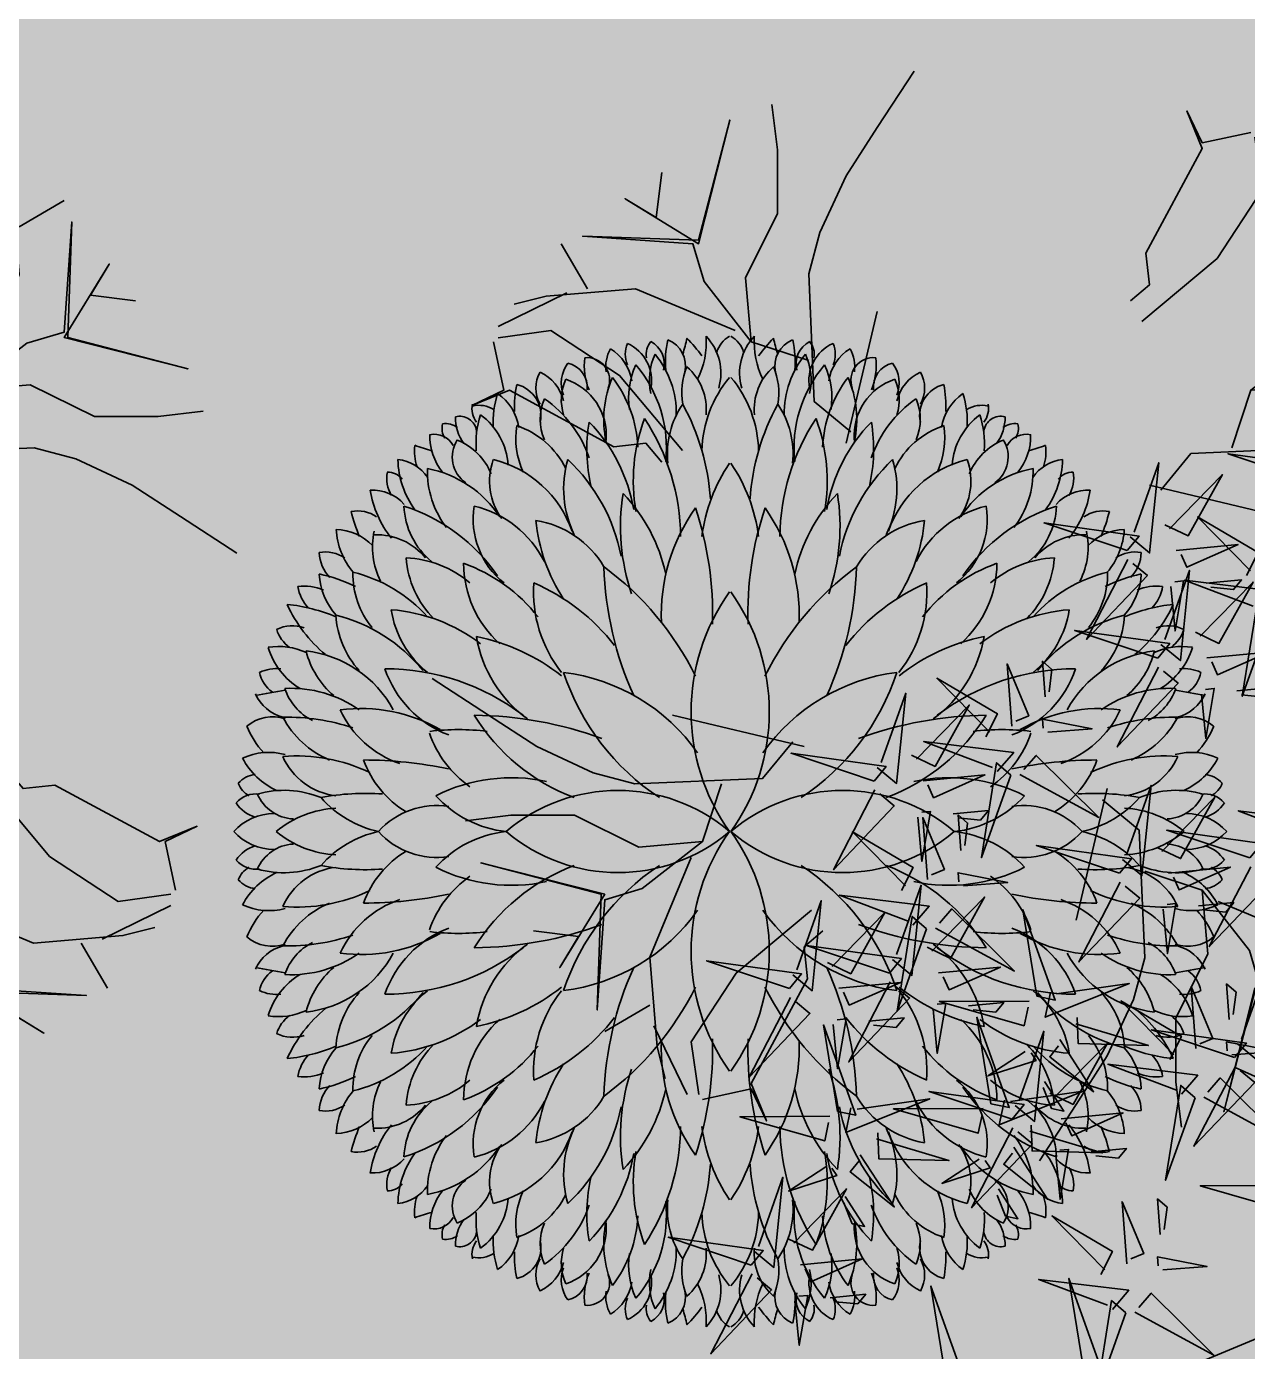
# Model space of a CAD drawing. Header units: millimetres. Extents: x -179928 to 528275, y -469666 to 511935.
# Drawn here: x 172668 to 173237, y 61328 to 61945 of the extents above; entities that cross this region are included whole.
import ezdxf

# ---------------------------------------------------------------- set-up
doc = ezdxf.new("R2010")
doc.units = ezdxf.units.MM
doc.linetypes.add('DASHED', pattern=[0.75, 0.5, -0.25])
doc.layers.add('ad-Landscape', color=94, linetype='Continuous', lineweight=35)
doc.layers.add('ad-Landscape 2', color=7, linetype='Continuous', lineweight=35, true_color=0x264c00)
doc.layers.add('ad-Secondary Roof', color=6, linetype='Continuous')

# ---------------------------------------------------------------- blocks, each defined once
blk = doc.blocks.new('1625E_Roof Plan')
at = {"layer": 'ad-Secondary Roof', "linetype": 'DASHED', "ltscale": 2, "const_width": 40}
for points in [[(13950, 14220), (13138.33, 11207.5), (13950, 8195)], [(12570, 8195), (10022.5, 11207.5), (12570, 14220), (13950, 14220), (13950, 8195)]]:
    blk.add_lwpolyline(points, close=True, dxfattribs=at)
blk = doc.blocks.new('A$C7DA81DBD')
at = {"layer": 'ad-Landscape'}
for centre, radius, start, end in [((-0.266, 4.046), 0.225, 130.8443, 173.759), ((-0.491, 4.017), 0.214, 30.4156, 68.83), ((-0.096, 4.063), 0.227, 130.9335, 187.2728), ((-0.414, 3.981), 0.305, 17.0973, 56.395), ((0.323, 3.905), 0.477, 132.7387, 179.5624), ((-0.641, 3.924), 0.342, 140.1793, 198.6746), ((-1.18, 3.454), 0.743, 47.0323, 68.1406), ((-0.143, 3.955), 0.535, 155.1905, 195.2068), ((-0.906, 3.641), 0.606, 24.0272, 62.7305), ((-1.053, 3.888), 0.343, 154.8223, 186.1053), ((-1.415, 3.77), 0.269, 35.0422, 78.9599), ((5.866, 2.673), 7.168, 168.7597, 170.8333), ((-1.327, 3.744), 0.358, 14.3796, 65.6782), ((0.485, 3.825), 0.838, 164.1327, 202.2774), ((-0.466, 3.725), 0.359, 3.0513, 66.2944), ((-1.452, 3.751), 0.311, 153.8191, 198.7871), ((-1.821, 3.599), 0.302, 36.3212, 72.6008), ((-1.034, 3.87), 0.552, 170.4856, 205.4529), ((-1.759, 3.363), 0.625, 31.2577, 73.0883), ((0.672, 3.334), 0.873, 140.3941, 176.9962), ((-2.444, 2.7), 1.205, 39.6176, 65.5256), ((-0.466, 3.951), 1.488, 185.9725, 202.7074), ((-0.211, 3.764), 1.016, 176.9811, 215.1502), ((-1.383, 3.356), 0.488, 27.4375, 71.1826), ((0.785, 3.797), 1.765, 178.7548, 198.6115), ((-1.37, 3.11), 0.824, 23.2196, 61.7797), ((0.81, 3.717), 1.458, 175.3381, 205.5558), ((-0.873, 3.314), 0.57, 6.6723, 66.2687), ((-1.692, 3.651), 0.41, 172.3277, 203.6108), ((-2.158, 3.355), 0.356, 46.8629, 80.3692), ((-1.724, 2.922), 0.735, 40.3866, 76.092), ((-0.579, 3.745), 0.974, 186.4669, 241.6556), ((-2.106, 3.468), 0.289, 169.0778, 214.6406), ((-2.403, 3.194), 0.329, 46.2451, 87.6854), ((-2.239, 2.943), 0.581, 48.3364, 86.6749), ((-0.915, 3.796), 1.32, 191.9389, 206.2186), ((1.74, 3.125), 2.067, 169.3214, 184.0479), ((-0.876, 2.829), 0.895, 11.9619, 49.2113), ((-2.622, 2.757), 0.621, 49.7759, 86.9333), ((-2.128, 3.396), 0.461, 182.3648, 225.5832), ((-0.488, 3.723), 1.408, 194.0868, 230.7518), ((-1.896, 2.617), 0.764, 47.3855, 86.8116), ((0.295, 3.161), 1.349, 172.2305, 210.013), ((-1.405, 2.554), 0.868, 18.6878, 65.2839), ((-2.458, 3.195), 0.289, 169.0778, 214.6406), ((-3.046, 2.005), 1.281, 66.1435, 76.2848), ((-1.014, 3.524), 1.242, 193.527, 228.3981), ((-2.208, 2.504), 0.73, 50.8151, 91.0506), ((-3.055, 2.232), 0.863, 51.0238, 81.3872), ((-2.554, 3.07), 0.372, 177.6019, 227.961), ((-2.436, 2.424), 0.643, 63.0761, 102.3855), ((2.889, 3.142), 3.502, 179.9824, 192.0052), ((-0.914, 2.323), 0.874, 31.4049, 69.8192), ((-1.999, 3.032), 0.544, 178.2486, 230.6804), ((0.542, 2.951), 1.936, 179.7315, 217.4115), ((-1.697, 2.079), 0.932, 21.0147, 71.0085), ((0.453, 2.514), 0.676, 132.165, 188.6083), ((-2.833, 2.887), 0.356, 186.207, 235.7181), ((-3.205, 2.09), 0.759, 53.8433, 88.585), ((-3.025, 2.67), 0.274, 57.9754, 101.2662), ((-2.929, 2.933), 0.15, 177.4703, 233.8096), ((-0.442, 3.021), 1.463, 184.5397, 217.072), ((-2.026, 2.069), 0.846, 38.4928, 81.4291), ((-2.813, 2.152), 0.645, 39.1564, 87.7817), ((-1.329, 3.259), 1.53, 197.5905, 235.7456), ((-2.402, 1.959), 0.821, 45.1229, 85.9267), ((-1.447, 2.814), 0.898, 182.3009, 220.5076), ((-3.255, 2.307), 0.399, 70.941, 97.7273), ((-4.711, 2.181), 1.496, 14.5537, 20.4136), ((-3.218, 2.537), 0.186, 168.2362, 240.9945), ((-3.387, 2.087), 0.488, 50.8294, 91.5989), ((-2.167, 2.776), 0.96, 190.8581, 236.5506), ((-3.088, 1.801), 0.795, 52.4719, 91.5519), ((1.11, 2.329), 1.983, 172.8697, 187.1303), ((-1.144, 1.7), 0.928, 34.9166, 71.0505), ((0.973, 1.875), 1.434, 153.1598, 192.1138), ((-0.947, 1.818), 0.953, 6.2214, 47.7369), ((-3.325, 2.438), 0.17, 170.7137, 216.2765), ((-3.454, 2.302), 0.168, 59.8902, 103.1809), ((-3.41, 2.32), 0.148, 166.0967, 261.703), ((-3.547, 1.977), 0.379, 53.8191, 90.9542), ((-3.21, 2.109), 0.273, 35.3989, 122.1552), ((-2.867, 2.536), 0.525, 201.8257, 248.0281), ((-2.301, 1.358), 0.927, 41.7393, 89.8284), ((-0.957, 2.767), 1.425, 199.7331, 231.7721), ((-3.623, 2.031), 0.183, 51.1425, 102.0713), ((-3.413, 2.155), 0.239, 166.7548, 212.3176), ((-3.324, 1.386), 0.793, 85.5663, 108.0123), ((-2.675, 1.508), 0.695, 38.2825, 99.3433), ((-1.894, 2.412), 0.921, 193.6684, 242.8823), ((-1.856, 1.09), 1.102, 36.0391, 80.2682), ((-0.013, 2.499), 1.688, 191.0285, 218.5633), ((-1.892, 0.74), 1.708, 20.4746, 58.3718), ((2.262, 2.222), 3.258, 180.4864, 200.1425), ((-3.104, 2.475), 0.573, 215.7635, 266.3734), ((-3.002, 1.519), 0.544, 53.779, 109.798), ((-3.508, 1.218), 0.814, 86.7638, 107.5222), ((-3.394, 2.243), 0.437, 214.7848, 261.073), ((-2.259, 2.257), 0.955, 193.7428, 250.7401), ((-3.646, 0.97), 0.879, 87.0026, 102.0734), ((-3.566, 1.894), 0.271, 193.6546, 282.449), ((-3.37, 1.133), 0.705, 65.6035, 98.753), ((-2.789, 2.062), 0.727, 198.6708, 243.797), ((1.124, 0.963), 1.476, 139.5678, 220.4322), ((-3.799, 1.387), 0.279, 60.3623, 119.6377), ((-3.602, 1.788), 0.37, 205.3637, 256.0362), ((-3.531, 1.186), 0.443, 66.5632, 113.4368), ((-2.872, 2.169), 1.015, 214.6416, 251.0624), ((-2.813, 0.17), 1.503, 56.8668, 84.3747), ((-1.841, 1.801), 0.836, 189.3048, 239.3197), ((-2.053, 0.575), 1.111, 51.6498, 93.9516), ((-0.504, 2.388), 1.772, 203.4099, 232.0446), ((-3.843, 1.163), 0.285, 68.3546, 126.7162), ((-3.806, 1.439), 0.213, 192.8534, 276.0686), ((-3.699, 1.02), 0.428, 72.4107, 114.4025), ((-3.393, 1.57), 0.508, 198.3657, 274.3629), ((-2.935, 0.536), 0.892, 63.9188, 106.3599), ((-2.07, 2.438), 1.53, 223.1553, 259.12), ((0.278, 1.632), 1.654, 187.071, 234.8541), ((-2.005, -0.521), 2.052, 33.3645, 71.7788), ((-3.99, 0.707), 0.544, 67.6458, 97.2834), ((-3.867, 1.227), 0.193, 174.1867, 290.596), ((-3.278, -0.198), 1.427, 76.9569, 99.2549), ((-2.521, 2.218), 1.411, 225.5947, 260.3414), ((-3.983, 0.753), 0.314, 81.5933, 119.1651), ((-3.806, 1.227), 0.386, 211.1509, 261.8872), ((-3.529, 0.17), 0.914, 78.0173, 113.3144), ((-0.182, 2.617), 2.589, 216.3709, 243.6204), ((-2.355, -1.807), 2.891, 65.6741, 88.2579), ((-3.242, 1.855), 1.065, 232.5105, 267.2521), ((-2.612, -0.83), 1.771, 71.0687, 99.21), ((-1.914, 1.938), 1.415, 226.1223, 258.1088), ((-4.09, 0.665), 0.235, 66.9546, 113.0454), ((-3.864, 1.022), 0.348, 203.9184, 280.7874), ((-3.715, 0.193), 0.678, 81.5557, 114.7052), ((-3.288, 1.64), 1.093, 229.5217, 276.1719), ((-3.006, -0.698), 1.529, 80.073, 110.392), ((-4.09, 0.554), 0.166, 79.3544, 130.2832), ((-3.868, 0.167), 0.526, 77.3912, 114.963), ((-2.506, 2.298), 1.873, 236.553, 269.3505), ((-4.007, 0.779), 0.214, 207.1935, 284.6897), ((-3.58, 1.265), 0.803, 230.6141, 270.7898), ((-1.853, -0.999), 1.59, 87.8069, 125.3426), ((-4.021, -0.331), 0.887, 85.5415, 102.4704), ((-3.99, 0.621), 0.238, 201.2281, 283.0029), ((-3.234, -0.221), 0.76, 84.1206, 124.2254), ((-3.761, -0.151), 0.567, 79.894, 113.0436), ((-0.278, -1.632), 1.654, 7.071, 54.8541), ((2.005, 0.521), 2.052, 213.3645, 251.7788), ((0.504, -2.388), 1.772, 23.4099, 52.0446), ((-2.262, -2.222), 3.258, 0.4864, 20.1425), ((1.841, -1.801), 0.836, 9.3048, 59.3197), ((1.892, -0.74), 1.708, 200.4746, 238.3718), ((2.259, -2.257), 0.955, 13.7428, 70.7401), ((0.013, -2.499), 1.688, 11.0285, 38.5633), ((2.053, -0.575), 1.111, 231.6498, 273.9516), ((2.813, -0.17), 1.503, 236.8668, 264.3747), ((2.789, -2.062), 0.727, 18.6708, 63.797), ((3.602, -1.788), 0.37, 25.3637, 76.0362), ((0.957, -2.767), 1.425, 19.7331, 51.7721), ((1.894, -2.412), 0.921, 13.6684, 62.8823), ((3.531, -1.186), 0.443, 246.5632, 293.4368), ((3.566, -1.894), 0.271, 13.6546, 102.449), ((3.799, -1.387), 0.279, 240.3623, 299.6377), ((1.856, -1.09), 1.102, 216.0391, 260.2682), ((-0.542, -2.951), 1.936, 359.7315, 37.4115), ((3.37, -1.133), 0.705, 245.6035, 278.753), ((3.394, -2.243), 0.437, 34.7848, 81.073), ((3.104, -2.475), 0.573, 35.7635, 86.3734), ((3.646, -0.97), 0.879, 267.0026, 282.0734), ((2.301, -1.358), 0.927, 221.7393, 269.8284), ((2.675, -1.508), 0.695, 218.2825, 279.3433), ((1.329, -3.259), 1.53, 17.5905, 55.7456), ((3.002, -1.519), 0.544, 233.779, 289.798), ((2.167, -2.776), 0.96, 10.8581, 56.5506), ((3.508, -1.218), 0.814, 266.7638, 287.5222), ((3.413, -2.155), 0.239, 346.7548, 32.3176), ((-1.11, -2.329), 1.983, 352.8697, 7.1303), ((0.442, -3.021), 1.463, 4.5397, 37.072), ((2.867, -2.536), 0.525, 21.8257, 68.0281), ((3.324, -1.386), 0.793, 265.5663, 288.0123), ((1.144, -1.7), 0.928, 214.9166, 251.0505), ((1.447, -2.814), 0.898, 2.3009, 40.5076), ((3.21, -2.109), 0.273, 215.3989, 302.1552), ((3.41, -2.32), 0.148, 346.0967, 81.703), ((3.623, -2.031), 0.183, 231.1425, 282.0713), ((3.218, -2.537), 0.186, 348.2362, 60.9945), ((3.547, -1.977), 0.379, 233.8191, 270.9542), ((3.325, -2.438), 0.17, 350.7137, 36.2765), ((1.697, -2.079), 0.932, 201.0147, 251.0085), ((-0.295, -3.161), 1.349, 352.2305, 30.013), ((3.088, -1.801), 0.795, 232.4719, 271.5519), ((3.387, -2.087), 0.488, 230.8294, 271.5989), ((3.454, -2.302), 0.168, 239.8902, 283.1809), ((2.026, -2.069), 0.846, 218.4928, 261.4291), ((2.402, -1.959), 0.821, 225.1229, 265.9267), ((1.014, -3.524), 1.242, 13.527, 48.3981), ((2.813, -2.152), 0.645, 219.1564, 267.7817), ((2.833, -2.887), 0.356, 6.207, 55.7181), ((4.711, -2.181), 1.496, 194.5537, 200.4136), ((0.488, -3.723), 1.408, 14.0868, 50.7518), ((1.999, -3.032), 0.544, 358.2486, 50.6804), ((3.205, -2.09), 0.759, 233.8433, 268.585), ((3.255, -2.307), 0.399, 250.941, 277.7273), ((1.405, -2.554), 0.868, 198.6878, 245.2839), ((2.554, -3.07), 0.372, 357.6019, 47.961), ((2.929, -2.933), 0.15, 357.4703, 53.8096), ((0.579, -3.745), 0.974, 6.4669, 61.6556), ((3.055, -2.232), 0.863, 231.0238, 261.3872), ((3.025, -2.67), 0.274, 237.9754, 281.2662), ((2.436, -2.424), 0.643, 243.0761, 282.3855), ((2.458, -3.195), 0.289, 349.0778, 34.6406), ((2.208, -2.504), 0.73, 230.8151, 271.0506), ((2.128, -3.396), 0.461, 2.3648, 45.5832), ((3.046, -2.005), 1.281, 246.1435, 256.2848), ((-0.785, -3.797), 1.765, 358.7548, 18.6115), ((0.211, -3.764), 1.016, 356.9811, 35.1502), ((1.896, -2.617), 0.764, 227.3855, 266.8116), ((0.915, -3.796), 1.32, 11.9389, 26.2186), ((2.622, -2.757), 0.621, 229.7759, 266.9333), ((1.724, -2.922), 0.735, 220.3866, 256.092), ((0.466, -3.951), 1.488, 5.9725, 22.7074), ((2.239, -2.943), 0.581, 228.3364, 266.6749), ((2.106, -3.468), 0.289, 349.0778, 34.6406), ((1.37, -3.11), 0.824, 203.2196, 241.7797), ((2.444, -2.7), 1.205, 219.6176, 245.5256), ((1.692, -3.651), 0.41, 352.3277, 23.6108), ((2.403, -3.194), 0.329, 226.2451, 267.6854), ((1.383, -3.356), 0.488, 207.4375, 251.1826), ((1.034, -3.87), 0.552, 350.4856, 25.4529), ((2.158, -3.355), 0.356, 226.8629, 260.3692), ((1.759, -3.363), 0.625, 211.2577, 253.0883), ((1.452, -3.751), 0.311, 333.8191, 18.7871), ((0.641, -3.924), 0.342, 320.1793, 18.6746), ((1.327, -3.744), 0.358, 194.3796, 245.6782), ((-5.866, -2.673), 7.168, 348.7597, 350.8333), ((1.053, -3.888), 0.343, 334.8223, 6.1053), ((1.821, -3.599), 0.302, 216.3212, 252.6008), ((1.415, -3.77), 0.269, 215.0422, 258.9599), ((1.18, -3.454), 0.743, 227.0323, 248.1406)]:
    blk.add_arc(centre, radius, start, end, dxfattribs=at)
at = {"layer": 'ad-Landscape 2'}
for centre, radius, start, end in [((-0.323, 3.905), 0.477, 0.4376, 47.2613), ((0.414, 3.981), 0.305, 123.605, 162.9027), ((0.096, 4.063), 0.227, 352.7272, 49.0665), ((0.491, 4.017), 0.214, 111.17, 149.5844), ((0.266, 4.046), 0.225, 6.241, 49.1557), ((0.906, 3.641), 0.606, 117.2695, 155.9728), ((0.143, 3.955), 0.535, 344.7932, 24.8095), ((1.18, 3.454), 0.743, 111.8594, 132.9677), ((0.641, 3.924), 0.342, 341.3254, 39.8207), ((0.466, 3.725), 0.359, 113.7056, 176.9487), ((-0.485, 3.825), 0.838, 337.7226, 15.8673), ((1.327, 3.744), 0.358, 114.3218, 165.6204), ((-5.866, 2.673), 7.168, 9.1667, 11.2403), ((1.415, 3.77), 0.269, 101.0401, 144.9578), ((1.053, 3.888), 0.343, 353.8947, 25.1777), ((-0.672, 3.334), 0.873, 3.0038, 39.6059), ((1.759, 3.363), 0.625, 106.9117, 148.7423), ((1.034, 3.87), 0.552, 334.5471, 9.5144), ((1.821, 3.599), 0.302, 107.3992, 143.6788), ((1.452, 3.751), 0.311, 341.2129, 26.1809), ((0.873, 3.314), 0.57, 113.7313, 173.3277), ((-0.81, 3.717), 1.458, 334.4442, 4.6619), ((1.37, 3.11), 0.824, 118.2203, 156.7804), ((-0.785, 3.797), 1.765, 341.3885, 1.2452), ((1.383, 3.356), 0.488, 108.8174, 152.5625), ((0.211, 3.764), 1.016, 324.8498, 3.0189), ((2.444, 2.7), 1.205, 114.4744, 140.3824), ((0.466, 3.951), 1.488, 337.2926, 354.0275), ((0.579, 3.745), 0.974, 298.3444, 353.5331), ((1.724, 2.922), 0.735, 103.908, 139.6134), ((2.158, 3.355), 0.356, 99.6308, 133.1371), ((1.692, 3.651), 0.41, 336.3892, 7.6723), ((2.239, 2.943), 0.581, 93.3251, 131.6636), ((0.915, 3.796), 1.32, 333.7814, 348.0611), ((2.403, 3.194), 0.329, 92.3146, 133.7549), ((2.106, 3.468), 0.289, 325.3594, 10.9222), ((0.876, 2.829), 0.895, 130.7887, 168.0381), ((-1.74, 3.125), 2.067, 355.9521, 10.6786), ((1.405, 2.554), 0.868, 114.7161, 161.3122), ((-0.295, 3.161), 1.349, 329.987, 7.7695), ((0.488, 3.723), 1.408, 309.2482, 345.9132), ((1.896, 2.617), 0.764, 93.1884, 132.6145), ((2.622, 2.757), 0.621, 93.0667, 130.2241), ((2.128, 3.396), 0.461, 314.4168, 357.6352), ((2.208, 2.504), 0.73, 88.9494, 129.1849), ((1.014, 3.524), 1.242, 311.6019, 346.473), ((3.046, 2.005), 1.281, 103.7152, 113.8565), ((2.458, 3.195), 0.289, 325.3594, 10.9222), ((0.914, 2.323), 0.874, 110.1808, 148.5951), ((-2.889, 3.142), 3.502, 347.9948, 0.0176), ((2.436, 2.424), 0.643, 77.6145, 116.9239), ((3.055, 2.232), 0.863, 98.6128, 128.9762), ((2.554, 3.07), 0.372, 312.039, 2.3981), ((-0.453, 2.514), 0.676, 351.3917, 47.835), ((1.697, 2.079), 0.932, 108.9915, 158.9853), ((-0.542, 2.951), 1.936, 322.5885, 0.2685), ((1.999, 3.032), 0.544, 309.3196, 1.7514), ((2.026, 2.069), 0.846, 98.5709, 141.5072), ((0.442, 3.021), 1.463, 322.928, 355.4603), ((3.205, 2.09), 0.759, 91.415, 126.1567), ((3.025, 2.67), 0.274, 78.7338, 122.0246), ((2.929, 2.933), 0.15, 306.1904, 2.5297), ((2.833, 2.887), 0.356, 304.2819, 353.793), ((2.402, 1.959), 0.821, 94.0733, 134.8771), ((1.447, 2.814), 0.898, 319.4924, 357.6991), ((1.329, 3.259), 1.53, 304.2544, 342.4095), ((2.813, 2.152), 0.645, 92.2183, 140.8436), ((3.255, 2.307), 0.399, 82.2727, 109.059), ((4.711, 2.181), 1.496, 159.5864, 165.4463), ((0.947, 1.818), 0.953, 132.2631, 173.7786), ((-0.973, 1.875), 1.434, 347.8862, 26.8402), ((1.144, 1.7), 0.928, 108.9495, 145.0834), ((-1.11, 2.329), 1.983, 352.8697, 7.1303), ((3.088, 1.801), 0.795, 88.4481, 127.5281), ((2.167, 2.776), 0.96, 303.4494, 349.1419), ((3.387, 2.087), 0.488, 88.4011, 129.1706), ((3.218, 2.537), 0.186, 299.0055, 11.7638), ((3.454, 2.302), 0.168, 76.8191, 120.1098), ((3.325, 2.438), 0.17, 323.7235, 9.2863), ((2.301, 1.358), 0.927, 90.1716, 138.2607), ((0.957, 2.767), 1.425, 308.2279, 340.2669), ((3.21, 2.109), 0.273, 57.8448, 144.6011), ((2.867, 2.536), 0.525, 291.9719, 338.1743), ((3.547, 1.977), 0.379, 89.0458, 126.1809), ((3.41, 2.32), 0.148, 278.297, 13.9033), ((1.892, 0.74), 1.708, 121.6282, 159.5254), ((-2.262, 2.222), 3.258, 339.8575, 359.5136), ((1.856, 1.09), 1.102, 99.7318, 143.9609), ((0.013, 2.499), 1.688, 321.4367, 348.9715), ((2.675, 1.508), 0.695, 80.6567, 141.7175), ((1.894, 2.412), 0.921, 297.1177, 346.3316), ((3.324, 1.386), 0.793, 71.9877, 94.4337), ((3.623, 2.031), 0.183, 77.9287, 128.8575), ((3.413, 2.155), 0.239, 327.6824, 13.2452), ((3.002, 1.519), 0.544, 70.202, 126.221), ((3.104, 2.475), 0.573, 273.6266, 324.2365), ((2.259, 2.257), 0.955, 289.2599, 346.2572), ((3.508, 1.218), 0.814, 72.4778, 93.2362), ((3.394, 2.243), 0.437, 278.927, 325.2152), ((-1.124, 0.963), 1.476, 319.5678, 40.4322), ((3.37, 1.133), 0.705, 81.247, 114.3965), ((2.789, 2.062), 0.727, 296.203, 341.3292), ((3.566, 1.894), 0.271, 257.551, 346.3454), ((3.646, 0.97), 0.879, 77.9266, 92.9974), ((2.053, 0.575), 1.111, 86.0484, 128.3502), ((0.504, 2.388), 1.772, 307.9554, 336.5901), ((2.813, 0.17), 1.503, 95.6253, 123.1332), ((1.841, 1.801), 0.836, 300.6803, 350.6952), ((2.872, 2.169), 1.015, 288.9376, 325.3584), ((3.531, 1.186), 0.443, 66.5632, 113.4368), ((3.799, 1.387), 0.279, 60.3623, 119.6377), ((3.602, 1.788), 0.37, 283.9638, 334.6363), ((2.005, -0.521), 2.052, 108.2212, 146.6355), ((-0.278, 1.632), 1.654, 305.1459, 352.929), ((2.07, 2.438), 1.53, 280.88, 316.8447), ((2.935, 0.536), 0.892, 73.6401, 116.0812), ((3.393, 1.57), 0.508, 265.6371, 341.6343), ((3.699, 1.02), 0.428, 65.5975, 107.5893), ((3.843, 1.163), 0.285, 53.2838, 111.6454), ((3.806, 1.439), 0.213, 263.9314, 347.1466), ((3.99, 0.707), 0.544, 82.7166, 112.3542), ((2.521, 2.218), 1.411, 279.6586, 314.4053), ((3.278, -0.198), 1.427, 80.7451, 103.0431), ((3.867, 1.227), 0.193, 249.404, 5.8133), ((2.355, -1.807), 2.891, 91.7421, 114.3259), ((0.182, 2.617), 2.589, 296.3796, 323.6291), ((3.529, 0.17), 0.914, 66.6856, 101.9827), ((3.806, 1.227), 0.386, 278.1128, 328.8491), ((3.983, 0.753), 0.314, 60.8349, 98.4067), ((2.612, -0.83), 1.771, 80.79, 108.9313), ((1.914, 1.938), 1.415, 281.8912, 313.8777), ((3.242, 1.855), 1.065, 272.7479, 307.4895), ((3.006, -0.698), 1.529, 69.608, 99.927), ((3.288, 1.64), 1.093, 263.8281, 310.4783), ((3.715, 0.193), 0.678, 65.2948, 98.4443), ((3.864, 1.022), 0.348, 259.2126, 336.0816), ((4.09, 0.665), 0.235, 66.9546, 113.0454), ((2.506, 2.298), 1.873, 270.6495, 303.447), ((3.868, 0.167), 0.526, 65.037, 102.6088), ((4.09, 0.554), 0.166, 49.7168, 100.6456), ((1.853, -0.999), 1.59, 54.6574, 92.1931), ((3.58, 1.265), 0.803, 269.2102, 309.3859), ((4.007, 0.779), 0.214, 255.3103, 332.8065), ((3.234, -0.221), 0.76, 55.7746, 95.8794), ((3.99, 0.621), 0.238, 256.9971, 338.7719), ((4.021, -0.331), 0.887, 77.5296, 94.4585), ((-4.487, 1.629), 1.285, 281.6372, 288.0005), ((-3.052, 1.626), 1.72, 226.87, 233.5161), ((-3.616, 0.691), 0.486, 221.139, 275.5703), ((-2.722, 2.114), 1.948, 241.1822, 266.2604), ((2.722, 2.114), 1.948, 273.7396, 298.8178), ((3.616, 0.691), 0.486, 264.4297, 318.861), ((3.761, -0.151), 0.567, 66.9564, 100.106), ((3.052, 1.626), 1.72, 306.4839, 313.13), ((4.487, 1.629), 1.285, 251.9995, 258.3628), ((-4.197, 0.939), 0.734, 266.4289, 296.017), ((-3.241, -0.766), 1.009, 91.2562, 130.1055), ((-2.353, -1.17), 1.423, 97.042, 124.3197), ((-1.863, 3.033), 2.882, 251.6105, 271.7173), ((-1.026, -1.431), 1.766, 54.4662, 125.5338), ((1.026, -1.431), 1.766, 54.4662, 125.5338), ((1.863, 3.033), 2.882, 268.2827, 288.3895), ((2.353, -1.17), 1.423, 55.6803, 82.958), ((3.241, -0.766), 1.009, 49.8945, 88.7438), ((4.197, 0.939), 0.734, 243.983, 273.5711), ((-3.927, 0.536), 0.456, 226.0882, 286.2369), ((-4.046, -0.101), 0.224, 105.3109, 151.5664), ((3.927, 0.536), 0.456, 253.7631, 313.9118), ((4.046, -0.101), 0.224, 28.4336, 74.6891), ((-4.046, 0.101), 0.224, 208.4336, 254.6891), ((-3.927, -0.536), 0.456, 73.7631, 133.9118), ((-3.241, 0.766), 1.009, 229.8945, 268.7438), ((-2.353, 1.17), 1.423, 235.6803, 262.958), ((-1.026, 1.431), 1.766, 234.4662, 305.5338), ((1.124, -0.963), 1.476, 139.5678, 220.4322), ((-1.124, -0.963), 1.476, 319.5678, 40.4322), ((1.026, 1.431), 1.766, 234.4662, 305.5338), ((2.353, 1.17), 1.423, 277.042, 304.3197), ((3.241, 0.766), 1.009, 271.2562, 310.1055), ((3.927, -0.536), 0.456, 46.0882, 106.2369), ((4.046, 0.101), 0.224, 285.3109, 331.5664), ((-4.197, -0.939), 0.734, 63.983, 93.5711), ((-3.616, -0.691), 0.486, 84.4297, 138.861), ((-2.722, -2.114), 1.948, 93.7396, 118.8178), ((-1.863, -3.033), 2.882, 88.2827, 108.3895), ((1.863, -3.033), 2.882, 71.6105, 91.7173), ((2.722, -2.114), 1.948, 61.1822, 86.2604), ((3.616, -0.691), 0.486, 41.139, 95.5703), ((4.197, -0.939), 0.734, 86.4289, 116.017), ((-3.052, -1.626), 1.72, 126.4839, 133.13), ((-1.853, 0.999), 1.59, 234.6574, 272.1931), ((-0.182, -2.617), 2.589, 116.3796, 143.6291), ((0.278, -1.632), 1.654, 125.1459, 172.929), ((0.182, -2.617), 2.589, 36.3709, 63.6204), ((1.853, 0.999), 1.59, 267.8069, 305.3426), ((3.052, -1.626), 1.72, 46.87, 53.5161), ((-4.487, -1.629), 1.285, 71.9995, 78.3628), ((-3.99, -0.621), 0.238, 76.9971, 158.7719), ((-3.761, 0.151), 0.567, 246.9564, 280.106), ((-3.234, 0.221), 0.76, 235.7746, 275.8794), ((-2.506, -2.298), 1.873, 90.6495, 123.447), ((2.506, -2.298), 1.873, 56.553, 89.3505), ((3.234, 0.221), 0.76, 264.1206, 304.2254), ((3.761, 0.151), 0.567, 259.894, 293.0436), ((3.99, -0.621), 0.238, 21.2281, 103.0029), ((4.487, -1.629), 1.285, 101.6372, 108.0005), ((-4.021, 0.331), 0.887, 257.5296, 274.4585), ((-4.007, -0.779), 0.214, 75.3103, 152.8065), ((-3.58, -1.265), 0.803, 89.2102, 129.3859), ((-3.288, -1.64), 1.093, 83.8281, 130.4783), ((-1.914, -1.938), 1.415, 101.8912, 133.8777), ((1.914, -1.938), 1.415, 46.1223, 78.1088), ((3.288, -1.64), 1.093, 49.5217, 96.1719), ((3.58, -1.265), 0.803, 50.6141, 90.7898), ((4.021, 0.331), 0.887, 265.5415, 282.4704), ((4.007, -0.779), 0.214, 27.1935, 104.6897), ((-4.09, -0.554), 0.166, 229.7168, 280.6456), ((-3.864, -1.022), 0.348, 79.2126, 156.0816), ((-3.868, -0.167), 0.526, 245.037, 282.6088), ((-2.005, 0.521), 2.052, 288.2212, 326.6355), ((3.868, -0.167), 0.526, 257.3912, 294.963), ((3.864, -1.022), 0.348, 23.9184, 100.7874), ((4.09, -0.554), 0.166, 259.3544, 310.2832), ((-3.242, -1.855), 1.065, 92.7479, 127.4895), ((-3.006, 0.698), 1.529, 249.608, 279.927), ((3.006, 0.698), 1.529, 260.073, 290.392), ((3.242, -1.855), 1.065, 52.5105, 87.2521), ((-4.09, -0.665), 0.235, 246.9546, 293.0454), ((-3.806, -1.227), 0.386, 98.1128, 148.8491), ((-3.715, -0.193), 0.678, 245.2948, 278.4443), ((-2.521, -2.218), 1.411, 99.6586, 134.4053), ((-2.612, 0.83), 1.771, 260.79, 288.9313), ((-2.355, 1.807), 2.891, 271.7421, 294.3259), ((2.355, 1.807), 2.891, 245.6741, 268.2579), ((2.612, 0.83), 1.771, 251.0687, 279.21), ((2.521, -2.218), 1.411, 45.5947, 80.3414), ((3.715, -0.193), 0.678, 261.5557, 294.7052), ((3.806, -1.227), 0.386, 31.1509, 81.8872), ((4.09, -0.665), 0.235, 246.9546, 293.0454), ((-3.529, -0.17), 0.914, 246.6856, 281.9827), ((-2.07, -2.438), 1.53, 100.88, 136.8447), ((-0.504, -2.388), 1.772, 127.9554, 156.5901), ((2.07, -2.438), 1.53, 43.1553, 79.12), ((3.529, -0.17), 0.914, 258.0173, 293.3144), ((-3.983, -0.753), 0.314, 240.8349, 278.4067), ((-3.867, -1.227), 0.193, 69.404, 185.8133), ((-3.393, -1.57), 0.508, 85.6371, 161.6343), ((-1.841, -1.801), 0.836, 120.6803, 170.6952), ((2.262, -2.222), 3.258, 159.8575, 179.5136), ((3.393, -1.57), 0.508, 18.3657, 94.3629), ((3.867, -1.227), 0.193, 354.1867, 110.596), ((3.983, -0.753), 0.314, 261.5933, 299.1651), ((-3.99, -0.707), 0.544, 262.7166, 292.3542), ((-3.806, -1.439), 0.213, 83.9314, 167.1466), ((-2.872, -2.169), 1.015, 108.9376, 145.3584), ((-3.278, 0.198), 1.427, 260.7451, 283.0431), ((3.278, 0.198), 1.427, 256.9569, 279.2549), ((2.872, -2.169), 1.015, 34.6416, 71.0624), ((3.99, -0.707), 0.544, 247.6458, 277.2834), ((3.806, -1.439), 0.213, 12.8534, 96.0686), ((-2.935, -0.536), 0.892, 253.6401, 296.0812), ((-2.259, -2.257), 0.955, 109.2599, 166.2572), ((-1.892, -0.74), 1.708, 301.6282, 339.5254), ((2.935, -0.536), 0.892, 243.9188, 286.3599), ((-3.843, -1.163), 0.285, 233.2838, 291.6454), ((-3.602, -1.788), 0.37, 103.9638, 154.6363), ((-3.699, -1.02), 0.428, 245.5975, 287.5893), ((-2.789, -2.062), 0.727, 116.203, 161.3292), ((-2.813, -0.17), 1.503, 275.6253, 303.1332), ((-2.053, -0.575), 1.111, 266.0484, 308.3502), ((-0.013, -2.499), 1.688, 141.4367, 168.9715), ((3.699, -1.02), 0.428, 252.4107, 294.4025), ((3.843, -1.163), 0.285, 248.3546, 306.7162), ((0.973, -1.875), 1.434, 167.8862, 206.8402), ((-0.973, -1.875), 1.434, 333.1598, 12.1138), ((-3.799, -1.387), 0.279, 240.3623, 299.6377), ((-3.566, -1.894), 0.271, 77.551, 166.3454), ((-3.531, -1.186), 0.443, 246.5632, 293.4368), ((-1.894, -2.412), 0.921, 117.1177, 166.3316), ((-0.957, -2.767), 1.425, 128.2279, 160.2669), ((-3.394, -2.243), 0.437, 98.927, 145.2152), ((-3.37, -1.133), 0.705, 261.247, 294.3965), ((-1.856, -1.09), 1.102, 279.7318, 323.9609), ((0.542, -2.951), 1.936, 142.5885, 180.2685), ((-3.646, -0.97), 0.879, 257.9266, 272.9974), ((-3.104, -2.475), 0.573, 93.6266, 144.2365), ((-0.947, -1.818), 0.953, 312.2631, 353.7786), ((0.947, -1.818), 0.953, 186.2214, 227.7369), ((-3.508, -1.218), 0.814, 252.4778, 273.2362), ((-3.413, -2.155), 0.239, 147.6824, 193.2452), ((-3.002, -1.519), 0.544, 250.202, 306.221), ((-2.167, -2.776), 0.96, 123.4494, 169.1419), ((-2.675, -1.508), 0.695, 260.6567, 321.7175), ((-1.329, -3.259), 1.53, 124.2544, 162.4095), ((-2.301, -1.358), 0.927, 270.1716, 318.2607), ((-3.324, -1.386), 0.793, 251.9877, 274.4337), ((-2.867, -2.536), 0.525, 111.9719, 158.1743), ((-0.442, -3.021), 1.463, 142.928, 175.4603), ((1.11, -2.329), 1.983, 172.8697, 187.1303), ((-3.623, -2.031), 0.183, 257.9287, 308.8575), ((-3.41, -2.32), 0.148, 98.297, 193.9033), ((-3.21, -2.109), 0.273, 237.8448, 324.6011), ((-1.447, -2.814), 0.898, 139.4924, 177.6991), ((-1.144, -1.7), 0.928, 288.9495, 325.0834), ((-3.547, -1.977), 0.379, 269.0458, 306.1809), ((-3.325, -2.438), 0.17, 143.7235, 189.2863), ((-3.218, -2.537), 0.186, 119.0055, 191.7638), ((-3.454, -2.302), 0.168, 256.8191, 300.1098), ((-3.387, -2.087), 0.488, 268.4011, 309.1706), ((-3.088, -1.801), 0.795, 268.4481, 307.5281), ((-1.697, -2.079), 0.932, 288.9915, 338.9853), ((0.295, -3.161), 1.349, 149.987, 187.7695), ((2.889, -3.142), 3.502, 167.9948, 180.0176), ((0.453, -2.514), 0.676, 171.3917, 227.835), ((-0.453, -2.514), 0.676, 312.165, 8.6083), ((-2.889, -3.142), 3.502, 359.9824, 12.0052), ((-4.711, -2.181), 1.496, 339.5864, 345.4463), ((-2.833, -2.887), 0.356, 124.2819, 173.793), ((-2.813, -2.152), 0.645, 272.2183, 320.8436), ((-2.402, -1.959), 0.821, 274.0733, 314.8771), ((-1.014, -3.524), 1.242, 131.6019, 166.473), ((-2.026, -2.069), 0.846, 278.5709, 321.5072), ((-3.255, -2.307), 0.399, 262.2727, 289.059), ((-3.205, -2.09), 0.759, 271.415, 306.1567), ((-1.999, -3.032), 0.544, 129.3196, 181.7514), ((-0.488, -3.723), 1.408, 129.2482, 165.9132), ((-2.929, -2.933), 0.15, 126.1904, 182.5297), ((-2.554, -3.07), 0.372, 132.039, 182.3981), ((-1.405, -2.554), 0.868, 294.7161, 341.3122), ((-0.914, -2.323), 0.874, 290.1808, 328.5951), ((0.914, -2.323), 0.874, 211.4049, 249.8192), ((-3.025, -2.67), 0.274, 258.7338, 302.0246), ((-3.055, -2.232), 0.863, 278.6128, 308.9762), ((-0.579, -3.745), 0.974, 118.3444, 173.5331), ((-2.458, -3.195), 0.289, 145.3594, 190.9222), ((-2.436, -2.424), 0.643, 257.6145, 296.9239), ((1.74, -3.125), 2.067, 175.9521, 190.6786), ((-0.876, -2.829), 0.895, 310.7887, 348.0381), ((0.876, -2.829), 0.895, 191.9619, 229.2113), ((-1.74, -3.125), 2.067, 349.3214, 4.0479), ((-3.046, -2.005), 1.281, 283.7152, 293.8565), ((-2.128, -3.396), 0.461, 134.4168, 177.6352), ((-2.208, -2.504), 0.73, 268.9494, 309.1849), ((0.81, -3.717), 1.458, 154.4442, 184.6619), ((-0.81, -3.717), 1.458, 355.3381, 25.5558), ((-2.622, -2.757), 0.621, 273.0667, 310.2241), ((-0.915, -3.796), 1.32, 153.7814, 168.0611), ((-1.896, -2.617), 0.764, 273.1884, 312.6145), ((-0.211, -3.764), 1.016, 144.8498, 183.0189), ((0.785, -3.797), 1.765, 161.3885, 181.2452), ((-2.106, -3.468), 0.289, 145.3594, 190.9222), ((-2.239, -2.943), 0.581, 273.3251, 311.6636), ((-0.466, -3.951), 1.488, 157.2926, 174.0275), ((-1.724, -2.922), 0.735, 283.908, 319.6134), ((-0.873, -3.314), 0.57, 293.7313, 353.3277), ((0.672, -3.334), 0.873, 183.0038, 219.6059), ((-0.672, -3.334), 0.873, 320.3941, 356.9962), ((0.873, -3.314), 0.57, 186.6723, 246.2687), ((-2.403, -3.194), 0.329, 272.3146, 313.7549), ((-1.692, -3.651), 0.41, 156.3892, 187.6723), ((-2.444, -2.7), 1.205, 294.4744, 320.3824), ((-1.37, -3.11), 0.824, 298.2203, 336.7804), ((0.485, -3.825), 0.838, 157.7226, 195.8673), ((-0.485, -3.825), 0.838, 344.1327, 22.2774), ((-2.158, -3.355), 0.356, 279.6308, 313.1371), ((-1.034, -3.87), 0.552, 154.5471, 189.5144), ((-1.383, -3.356), 0.488, 288.8174, 332.5625), ((-1.452, -3.751), 0.311, 161.2129, 206.1809), ((-1.759, -3.363), 0.625, 286.9117, 328.7423), ((-0.466, -3.725), 0.359, 293.7056, 356.9487), ((0.466, -3.725), 0.359, 183.0513, 246.2944), ((-1.821, -3.599), 0.302, 287.3992, 323.6788), ((-1.053, -3.888), 0.343, 173.8947, 205.1777), ((5.866, -2.673), 7.168, 189.1667, 191.2403), ((-1.327, -3.744), 0.358, 294.3218, 345.6204), ((-0.641, -3.924), 0.342, 161.3254, 219.8207), ((-0.143, -3.955), 0.535, 164.7932, 204.8095), ((0.143, -3.955), 0.535, 335.1905, 15.2068), ((-1.415, -3.77), 0.269, 281.0401, 324.9578), ((-0.906, -3.641), 0.606, 297.2695, 335.9728), ((0.323, -3.905), 0.477, 180.4376, 227.2613), ((-0.323, -3.905), 0.477, 312.7387, 359.5624), ((0.906, -3.641), 0.606, 204.0272, 242.7305), ((-1.18, -3.454), 0.743, 291.8594, 312.9677), ((-0.266, -4.046), 0.225, 186.241, 229.1557), ((-0.096, -4.063), 0.227, 172.7272, 229.0665), ((-0.414, -3.981), 0.305, 303.605, 342.9027), ((0.414, -3.981), 0.305, 197.0973, 236.395), ((0.096, -4.063), 0.227, 310.9335, 7.2728), ((0.266, -4.046), 0.225, 310.8443, 353.759), ((-0.491, -4.017), 0.214, 291.17, 329.5844), ((0.491, -4.017), 0.214, 210.4156, 248.83)]:
    blk.add_arc(centre, radius, start, end, dxfattribs=at)
blk = doc.blocks.new('A$C06C421F0')
at = {"layer": 'ad-Landscape'}
for points in [[(359.91, 366.46, 35.98, 14.39, 0), (421.22, 431.54, 14.39, 0.72, 0), (487.37, 441.94, 0, 0, 0), (448, 441.94, 0, 0, 0), (472.53, 524.19, 0, 0, 0), (467.69, 541.37, 0, 0, 0), (379.6, 599.67, 0, 0, 0), (404.12, 579.33, 0, 0, 0), (359.91, 575.71, 0, 0, 0), (404.12, 579.33, 0, 0, 0), (467.69, 541.37, 0, 0, 0), (433.48, 648.03, 0, 0, 0), (482.53, 692.32, 0, 0, 0), (430.9, 648.03, 0, 0, 0), (418.64, 692.32, 0, 0, 0), (426.06, 713.11, 0, 0, 0), (413.8, 692.32, 0, 0, 0), (372.17, 716.27, 0, 0, 0), (413.8, 692.32, 0, 0, 0), (323.13, 719.89, 0, 0, 0)], [(353.42, 359.91, 35.98, 14.39, 0), (288.34, 421.22, 14.39, 0.72, 0), (277.95, 487.37, 0, 0, 0), (277.95, 448, 0, 0, 0), (195.69, 472.53, 0, 0, 0), (178.52, 467.69, 0, 0, 0), (120.22, 379.6, 0, 0, 0), (140.56, 404.12, 0, 0, 0), (144.17, 359.91, 0, 0, 0), (140.56, 404.12, 0, 0, 0), (178.52, 467.69, 0, 0, 0), (71.86, 433.48, 0, 0, 0), (27.57, 482.53, 0, 0, 0), (71.86, 430.9, 0, 0, 0), (27.57, 418.64, 0, 0, 0), (6.78, 426.06, 0, 0, 0), (27.57, 413.8, 0, 0, 0), (3.62, 372.17, 0, 0, 0), (27.57, 413.8, 0, 0, 0), (0, 323.13, 0, 0, 0)], [(366.46, 359.97, 35.98, 14.39, 0), (431.54, 298.66, 14.39, 0.72, 0), (441.94, 232.52, 0, 0, 0), (441.94, 271.88, 0, 0, 0), (524.19, 247.36, 0, 0, 0), (541.37, 252.2, 0, 0, 0), (599.67, 340.29, 0, 0, 0), (579.33, 315.77, 0, 0, 0), (575.71, 359.97, 0, 0, 0), (579.33, 315.77, 0, 0, 0), (541.37, 252.2, 0, 0, 0), (648.03, 286.4, 0, 0, 0), (692.32, 237.36, 0, 0, 0), (648.03, 288.98, 0, 0, 0), (692.32, 301.25, 0, 0, 0), (713.11, 293.82, 0, 0, 0), (692.32, 306.09, 0, 0, 0), (716.27, 347.71, 0, 0, 0), (692.32, 306.09, 0, 0, 0), (719.89, 396.76, 0, 0, 0)], [(359.97, 353.42, 35.98, 14.39, 0), (298.66, 288.34, 14.39, 0.72, 0), (232.52, 277.95, 0, 0, 0), (271.88, 277.95, 0, 0, 0), (247.36, 195.69, 0, 0, 0), (252.2, 178.52, 0, 0, 0), (340.29, 120.22, 0, 0, 0), (315.77, 140.56, 0, 0, 0), (359.97, 144.17, 0, 0, 0), (315.77, 140.56, 0, 0, 0), (252.2, 178.52, 0, 0, 0), (286.4, 71.86, 0, 0, 0), (237.36, 27.57, 0, 0, 0), (288.98, 71.86, 0, 0, 0), (301.25, 27.57, 0, 0, 0), (293.82, 6.78, 0, 0, 0), (306.09, 27.57, 0, 0, 0), (347.71, 3.62, 0, 0, 0), (306.09, 27.57, 0, 0, 0), (396.76, 0, 0, 0, 0)]]:
    blk.add_lwpolyline(points, format="xyseb", dxfattribs=at)
for points in [[(277.95, 479.95), (253.99, 499.63), (250.38, 582.88), (257.61, 609.99), (274.78, 646.77), (295.12, 678.39), (319.07, 715.18)], [(250.38, 526.41), (212.87, 538.67), (209.25, 580.3), (230.04, 622.25), (230.04, 663.87), (226.43, 693.24)], [(212.87, 538.67), (182.13, 578.04), (174.9, 602.56), (103.04, 607.4), (178.52, 604.82), (198.86, 683.23), (178.52, 602.56), (130.61, 631.93), (150.95, 619.67), (154.57, 649.03)], [(460.26, 565.32), (472.53, 575.71), (470.27, 596.5), (507.05, 664.75), (497.05, 689.15), (507.05, 668.36), (538.67, 675.14)], [(467.69, 551.76), (516.73, 592.89), (546.1, 637.63), (541.26, 671.98)], [(570.62, 627.24), (548.68, 671.98)], [(546.1, 517.41), (573.2, 582.49), (568.36, 640.79), (563.2, 661.58)], [(573.2, 613.68), (602.56, 630.85)], [(538.67, 507.02), (578.04, 537.75), (602.56, 544.98), (607.4, 616.84), (604.82, 541.37), (683.23, 521.03), (602.56, 541.37), (631.93, 589.27), (619.67, 568.94), (649.03, 565.32)], [(106.21, 573.2), (89.03, 602.56)], [(92.65, 570.62), (47.91, 548.68)], [(202.47, 546.1), (137.39, 573.2), (79.09, 568.36), (58.3, 563.2)], [(274.78, 472.53), (295.12, 558.36)], [(168.12, 467.69), (127, 516.73), (82.25, 546.1), (47.91, 541.26)], [(154.57, 460.26), (144.17, 472.53), (123.38, 470.27), (55.14, 507.05), (30.73, 497.05), (51.52, 507.05), (44.74, 538.67)], [(526.41, 469.51), (538.67, 507.02), (580.3, 510.63), (622.25, 489.84), (663.87, 489.84), (693.24, 493.46)], [(479.95, 441.94), (499.63, 465.89), (582.88, 469.51), (609.99, 462.28), (646.77, 445.1), (678.39, 424.76), (715.18, 400.81)], [(472.53, 445.1), (558.36, 424.76)], [(239.94, 277.95), (220.25, 253.99), (137, 250.38), (109.9, 257.61), (73.11, 274.78), (41.49, 295.12), (4.71, 319.07)], [(247.36, 274.78), (161.53, 295.12)], [(565.32, 259.62), (575.71, 247.36), (596.5, 249.62), (664.75, 212.83), (689.15, 222.84), (668.36, 212.83), (675.14, 181.21)], [(551.76, 252.2), (592.89, 203.15), (637.63, 173.79), (671.98, 178.63)], [(193.47, 250.38), (181.21, 212.87), (139.59, 209.25), (97.64, 230.04), (56.01, 230.04), (26.65, 226.43)], [(445.1, 247.36), (424.76, 161.53)], [(441.94, 239.94), (465.89, 220.25), (469.51, 137), (462.28, 109.9), (445.1, 73.12), (424.76, 41.49), (400.81, 4.71)], [(181.21, 212.87), (141.84, 182.13), (117.32, 174.9), (112.48, 103.04), (115.06, 178.52), (36.65, 198.86), (117.32, 178.52), (87.96, 130.61), (100.22, 150.95), (70.86, 154.57)], [(173.79, 202.47), (146.68, 137.39), (151.52, 79.09), (156.69, 58.3)], [(469.51, 193.47), (507.02, 181.21), (510.63, 139.59), (489.84, 97.64), (489.84, 56.01), (493.46, 26.65)], [(507.02, 181.21), (537.75, 141.84), (544.98, 117.32), (616.84, 112.48), (541.37, 115.06), (521.03, 36.65), (541.37, 117.32), (589.27, 87.96), (568.93, 100.22), (565.32, 70.86)], [(517.41, 173.79), (582.49, 146.68), (640.79, 151.52), (661.58, 156.69)], [(252.2, 168.12), (203.15, 127), (173.79, 82.25), (178.63, 47.91)], [(627.24, 149.27), (671.98, 171.21)], [(259.62, 154.57), (247.36, 144.17), (249.62, 123.38), (212.83, 55.14), (222.84, 30.73), (212.83, 51.52), (181.21, 44.74)], [(613.68, 146.68), (630.85, 117.32)], [(146.68, 106.21), (117.32, 89.03)], [(149.27, 92.65), (171.21, 47.91)]]:
    blk.add_lwpolyline(points, dxfattribs=at)
blk = doc.blocks.new('bamboo')
at = {"layer": 'ad-Landscape'}
for points in [[(-835, 1007.8), (-876.2, 987.1), (-939.2, 1094.8), (-843.4, 1000.5)], [(-854.3, 961.7), (-964.6, 970), (-872.5, 931.4), (-862.8, 954.4)], [(-1166, 756.5), (-1215.3, 904.1), (-1191.8, 735.2), (-1166, 756.5)], [(-906.4, 902.3), (-969.4, 907), (-954.8, 890.1), (-914.9, 895)], [(-974.8, 702), (-1024.2, 849.6), (-1000.7, 680.7), (-974.8, 702)], [(-1150.2, 755), (-1008.3, 828.6), (-1121.8, 720.5), (-1143.1, 746.4)], [(-1190.3, 750.9), (-1161.9, 716.5), (-1322.1, 700.2), (-1198.9, 743.8)], [(-1212, 689.6), (-1192.2, 648), (-1301.2, 587.1), (-1204.9, 680.9)], [(-999.2, 696.4), (-970.7, 661.9), (-1131, 645.7), (-1007.8, 689.3)], [(-1166.4, 669.3), (-1176.9, 559.2), (-1136.4, 650.5), (-1159.3, 660.7)], [(-1102, 678.9), (-1023.4, 671.3), (-1112.1, 656.1), (-1110.6, 671.8)], [(-1059.9, 523.7), (-1093.8, 494.6), (-1113.3, 654.4), (-1067.1, 532.2)], [(-1121.7, 544.2), (-1162.9, 523.5), (-1225.9, 631.2), (-1130.2, 536.9)], [(-1108, 616), (-1114, 553.1), (-1096.8, 567.3), (-1100.9, 607.4)], [(-1020.9, 635), (-1001.1, 593.4), (-1110, 532.6), (-1013.8, 626.4)], [(-975.2, 614.7), (-985.8, 504.7), (-945.3, 596), (-968.1, 606.1)], [(-910.8, 624.4), (-832.2, 616.8), (-921, 601.5), (-919.5, 617.3)], [(-1288.8, 429.3), (-1338.2, 576.9), (-1314.7, 408), (-1288.8, 429.3)], [(-1053.8, 499.5), (-907.2, 551.9), (-1075.6, 524.9), (-1053.8, 499.5)], [(-916.9, 561.5), (-922.9, 498.6), (-905.6, 512.8), (-909.7, 552.9)]]:
    blk.add_lwpolyline(points, dxfattribs=at)
at = {"layer": 'ad-Landscape 2'}
for p, q in [((43.5, 73), (278.2, 631.2)), ((-12.4, 39.5), (-247.1, 564.2))]:
    blk.add_line(p, q, dxfattribs=at)
for points in [[(103.7, 1424.7), (54.4, 1572.3), (77.9, 1403.4), (103.7, 1424.7)], [(-387.8, 1356.5), (-437.1, 1504.1), (-413.6, 1335.2), (-387.8, 1356.5)], [(119.4, 1423.2), (261.4, 1496.7), (147.9, 1388.7), (126.6, 1414.5)], [(-160.7, 1284.9), (-160, 1444.8), (-116.9, 1294.1), (-149.7, 1287.2)], [(-372, 1355), (-230.1, 1428.5), (-343.6, 1320.5), (-364.9, 1346.4)], [(79.4, 1419.1), (107.8, 1384.6), (-52.4, 1368.4), (70.8, 1412)], [(-756.4, 1206.5), (-805.8, 1354.1), (-782.2, 1185.2), (-756.4, 1206.5)], [(-412.1, 1350.9), (-383.7, 1316.4), (-543.9, 1300.2), (-420.7, 1343.8)], [(-70.9, 1292.4), (-27.7, 1358.5), (-55.4, 1272.9), (-68.6, 1281.5)], [(57.7, 1357.7), (77.5, 1316.1), (-31.5, 1255.3), (64.8, 1349.1)], [(167.7, 1347.1), (246.3, 1339.5), (157.6, 1324.2), (159.1, 1340)], [(-415.1, 1179.2), (-464.4, 1326.8), (-440.9, 1157.9), (-415.1, 1179.2)], [(103.3, 1337.4), (92.8, 1227.4), (133.3, 1318.7), (110.4, 1328.8)], [(-169.3, 1271.7), (-323, 1296.4), (-162.4, 1238.9), (-169.3, 1271.7)], [(-740.7, 1205), (-598.8, 1278.5), (-712.2, 1170.5), (-733.6, 1196.4)], [(-433.8, 1289.5), (-414, 1248), (-523, 1187.1), (-426.7, 1280.9)], [(-323.8, 1278.9), (-245.2, 1271.3), (-333.9, 1256.1), (-332.4, 1271.8)], [(161.7, 1284.2), (155.7, 1221.3), (172.9, 1235.5), (168.8, 1275.6)], [(-500.1, 1137.3), (-534, 1108.2), (-553.5, 1268), (-507.4, 1145.8)], [(-399.4, 1177.7), (-257.4, 1251.3), (-370.9, 1143.2), (-392.2, 1169.1)], [(-388.2, 1269.3), (-398.7, 1159.2), (-358.2, 1250.5), (-381.1, 1260.6)], [(-175.7, 1247.6), (-131.9, 1256.8), (-191.9, 1107.3), (-173.4, 1236.6)], [(-92.2, 1230.9), (0.4, 1170.5), (-61.7, 1248.7), (-81.3, 1233.2)], [(-18, 1257.9), (35, 1223.4), (30.4, 1245.3), (-7, 1260.2)], [(-561.9, 1157.8), (-603.1, 1137.1), (-666.2, 1244.8), (-570.4, 1150.5)], [(-329.8, 1216), (-335.8, 1153.1), (-318.6, 1167.3), (-322.7, 1207.4)], [(-131.4, 1199.8), (-85.3, 1198.1), (-81.9, 1073.4), (-120.4, 1202.1)], [(-780.7, 1200.9), (-752.3, 1166.4), (-912.5, 1150.2), (-789.3, 1193.8)], [(-439.4, 1173.7), (-411, 1139.2), (-571.2, 1122.9), (-448, 1166.6)], [(-494, 1113.1), (-347.5, 1165.5), (-515.9, 1138.5), (-494, 1113.1)], [(-174.3, 1012.2), (-173.7, 1172.1), (-130.6, 1021.4), (-163.4, 1014.5)], [(-802.5, 1139.6), (-782.6, 1098), (-891.6, 1037.1), (-795.3, 1130.9)], [(-773.2, 987.3), (-807.1, 958.2), (-826.6, 1118), (-780.4, 995.8)], [(-756.8, 1119.3), (-767.3, 1009.2), (-726.8, 1100.5), (-749.7, 1110.6)], [(-692.4, 1128.9), (-613.8, 1121.3), (-702.5, 1106.1), (-701, 1121.8)], [(-581.3, 1111.7), (-691.5, 1120), (-599.4, 1081.4), (-589.8, 1104.4)], [(-461.1, 1112.3), (-441.3, 1070.7), (-550.3, 1009.8), (-454, 1103.7)], [(-155.7, 961.1), (-205, 1108.7), (-181.5, 939.8), (-155.7, 961.1)], [(-495.2, 1097.3), (-418.8, 957), (-529.1, 1068.2), (-503.7, 1090.1)], [(-415.5, 1092), (-426, 981.9), (-385.5, 1073.2), (-408.4, 1083.4)], [(-365.5, 930.4), (-364.8, 1090.2), (-321.7, 939.6), (-354.5, 932.7)], [(-351.1, 1101.6), (-272.5, 1094), (-361.2, 1078.8), (-359.7, 1094.5)], [(-84.5, 1019.7), (-41.3, 1085.8), (-69, 1000.1), (-82.2, 1008.8)], [(294.9, 1080.8), (141.2, 1105.5), (301.8, 1048), (294.9, 1080.8)], [(-698.4, 1066), (-704.4, 1003.1), (-687.2, 1017.3), (-691.3, 1057.4)], [(-633.3, 1052.3), (-696.3, 1057), (-681.8, 1040.1), (-641.8, 1045)], [(-570.3, 1047.5), (-576.3, 968.8), (-593.4, 1057.2), (-577.6, 1056)], [(-357.1, 1038.7), (-363.1, 975.8), (-345.9, 990), (-350, 1030.1)], [(-767.1, 963.1), (-620.5, 1015.5), (-788.9, 988.5), (-767.1, 963.1)], [(-183, 999), (-336.7, 1023.7), (-176.1, 966.2), (-183, 999)], [(-140, 959.5), (2, 1033.1), (-111.5, 925), (-132.8, 950.9)], [(-275.7, 937.9), (-232.5, 1004), (-260.1, 918.3), (-273.4, 927)], [(-189.3, 974.8), (-145.6, 984), (-205.5, 834.6), (-187, 963.9)], [(-105.9, 958.2), (-13.2, 897.8), (-75.4, 976), (-94.9, 960.5)], [(-31.6, 985.2), (21.3, 950.7), (16.7, 972.5), (-20.7, 987.5)], [(-768.3, 947.3), (-691.9, 807), (-802.2, 918.2), (-776.8, 940.1)], [(-180, 955.5), (-151.6, 921), (-311.8, 904.8), (-188.6, 948.4)], [(-374.1, 917.2), (-527.8, 941.9), (-367.2, 884.4), (-374.1, 917.2)], [(-145, 927.1), (-99, 925.4), (-95.6, 800.6), (-134.1, 929.4)], [(-843.4, 897.5), (-849.4, 818.8), (-866.4, 907.2), (-850.7, 906)], [(-592.6, 770.2), (-641.9, 917.8), (-618.4, 748.9), (-592.6, 770.2)], [(-380.5, 893), (-336.7, 902.2), (-396.6, 752.7), (-378.2, 882.1)], [(-222.7, 903.4), (-169.8, 868.9), (-174.4, 890.7), (-211.8, 905.7)], [(182.5, 782.8), (148.6, 753.6), (129.1, 913.5), (175.2, 791.2)], [(-297, 876.4), (-204.4, 816), (-266.5, 894.2), (-286.1, 878.7)], [(-201.7, 894.1), (-181.9, 852.5), (-290.9, 791.6), (-194.6, 885.5)], [(-156.1, 873.8), (-166.6, 763.7), (-126.1, 855), (-149, 865.2)], [(-91.7, 883.5), (-13.1, 875.8), (-101.8, 860.6), (-100.3, 876.4)], [(120.7, 803.3), (79.5, 782.6), (16.5, 890.3), (112.2, 796)], [(281.2, 835.4), (127.5, 860.1), (288.1, 802.6), (281.2, 835.4)], [(-576.8, 768.6), (-434.9, 842.2), (-548.4, 734.1), (-569.7, 760)], [(-336.2, 845.3), (-290.1, 843.6), (-286.7, 718.8), (-325.2, 847.6)], [(-97.7, 820.6), (-103.7, 757.7), (-86.5, 771.9), (-90.6, 811.9)], [(188.6, 758.6), (335.2, 810.9), (166.8, 784), (188.6, 758.6)], [(-199.8, 660.1), (-233.7, 630.9), (-253.2, 790.8), (-207, 668.5)], [(-959.1, 700.5), (-817.2, 774), (-930.7, 666), (-952, 691.8)], [(-616.9, 764.6), (-588.5, 730.1), (-748.7, 713.9), (-625.5, 757.5)], [(-261.6, 680.5), (-302.7, 659.9), (-365.8, 767.6), (-270, 673.2)], [(101.4, 757.2), (-8.9, 765.5), (83.2, 726.9), (92.9, 749.9)], [(187.4, 742.8), (263.8, 602.4), (153.5, 713.7), (178.9, 735.5)], [(-264.9, 565.6), (-314.3, 713.2), (-290.7, 544.3), (-264.9, 565.6)], [(-638.6, 703.2), (-618.8, 661.6), (-727.8, 600.7), (-631.5, 694.6)], [(-619.9, 538.4), (-669.2, 686), (-645.7, 517), (-619.9, 538.4)], [(-528.6, 692.6), (-450, 684.9), (-538.7, 669.7), (-537.2, 685.5)], [(-193.7, 635.8), (-47.1, 688.2), (-215.5, 661.2), (-193.7, 635.8)], [(49.3, 697.7), (-13.7, 702.5), (0.8, 685.5), (40.8, 690.4)], [(112.3, 693), (106.3, 614.2), (89.3, 702.6), (105, 701.5)], [(-593, 682.9), (-603.5, 572.8), (-563, 664.1), (-585.9, 674.3)], [(-280.9, 634.5), (-391.2, 642.7), (-299.1, 604.1), (-289.4, 627.2)], [(-249.2, 564.1), (-107.3, 637.7), (-220.7, 529.6), (-242.1, 555.5)], [(-534.6, 629.7), (-540.6, 566.8), (-523.4, 581), (-527.5, 621)], [(-194.9, 620.1), (-118.4, 479.7), (-228.8, 591), (-203.4, 612.8)], [(-37.8, 466.8), (-37.2, 626.6), (5.9, 476), (-26.9, 469.1)], [(-604.1, 536.8), (-462.2, 610.4), (-575.7, 502.3), (-597, 528.2)], [(-333, 575), (-396, 579.7), (-381.4, 562.8), (-341.5, 567.7)], [(-270, 570.3), (-276, 491.5), (-293, 579.9), (-277.2, 578.7)], [(-650.3, 428.2), (-684.2, 399.1), (-703.7, 559), (-657.6, 436.7)], [(-289.2, 560), (-260.8, 525.6), (-421, 509.3), (-297.8, 552.9)]]:
    blk.add_lwpolyline(points, dxfattribs=at)
blk = doc.blocks.new('1625_East Villa')
at = {"transparency": 33554559}
h = blk.add_hatch(color=256, dxfattribs=at)
h.dxf.hatch_style = 1
h.set_gradient(color1=(153, 204, 0), color2=(63, 127, 0), tint=1, name='INVSPHERICAL')
h.paths.add_polyline_path([(12120, 4745), (14550, 4745), (14550, 8645), (12120, 8645)])
h = blk.add_hatch(dxfattribs=at)
h.set_pattern_fill('GRASS', color=74)
h.set_pattern_definition([(90, (-1084315.541, 674820.024), (-17.96051224, 17.96051224), [4.7625, -31.1585245]), (45, (-1084315.54, 674820.024), (-17.96051224, 17.96051224), [4.7625, -20.6375]), (135, (-1084315.54, 674820.024), (-17.96051224, -17.96051224), [4.7625, -20.6375])])
h.paths.add_polyline_path([(12120, 4745), (14550, 4745), (14550, 8645), (12120, 8645)])
at = {"xscale": -54.36482949885743, "yscale": 54.36482949885743, "zscale": 54.36482949885722, "rotation": 89.99999999999993}
blk.add_blockref('A$C7DA81DBD', (13733.4, 8265.52), dxfattribs=at)
at = {"layer": 'ad-Landscape', "xscale": 0.7144563243118911, "yscale": 0.7144563243118911, "zscale": 0.7144563243118911, "rotation": 270}
for p in [(12992.59, 8623.12), (13591.08, 8623.12)]:
    blk.add_blockref('A$C06C421F0', p, dxfattribs=at)
at = {"layer": 'ad-Landscape', "linetype": 'Continuous', "xscale": -0.2620739326953544, "yscale": 0.2620739326953544, "zscale": 0.2620739326953535, "rotation": 89.99999999999993}
blk.add_blockref('bamboo', (14116.59, 8090.77), dxfattribs=at)
blk.add_blockref('1625E_Roof Plan', (0, 0))
blk = doc.blocks.new("All Plot's Villa Plans")
at = {"ltscale": 5}
blk.add_blockref('1625_East Villa', (159262.93, 53304.9), dxfattribs=at)

msp = doc.modelspace()

# ---------------------------------------------------------------- block references
at = {"ltscale": 5}
msp.add_blockref("All Plot's Villa Plans", (0, 0), dxfattribs=at)

doc.saveas('drawing.dxf')
